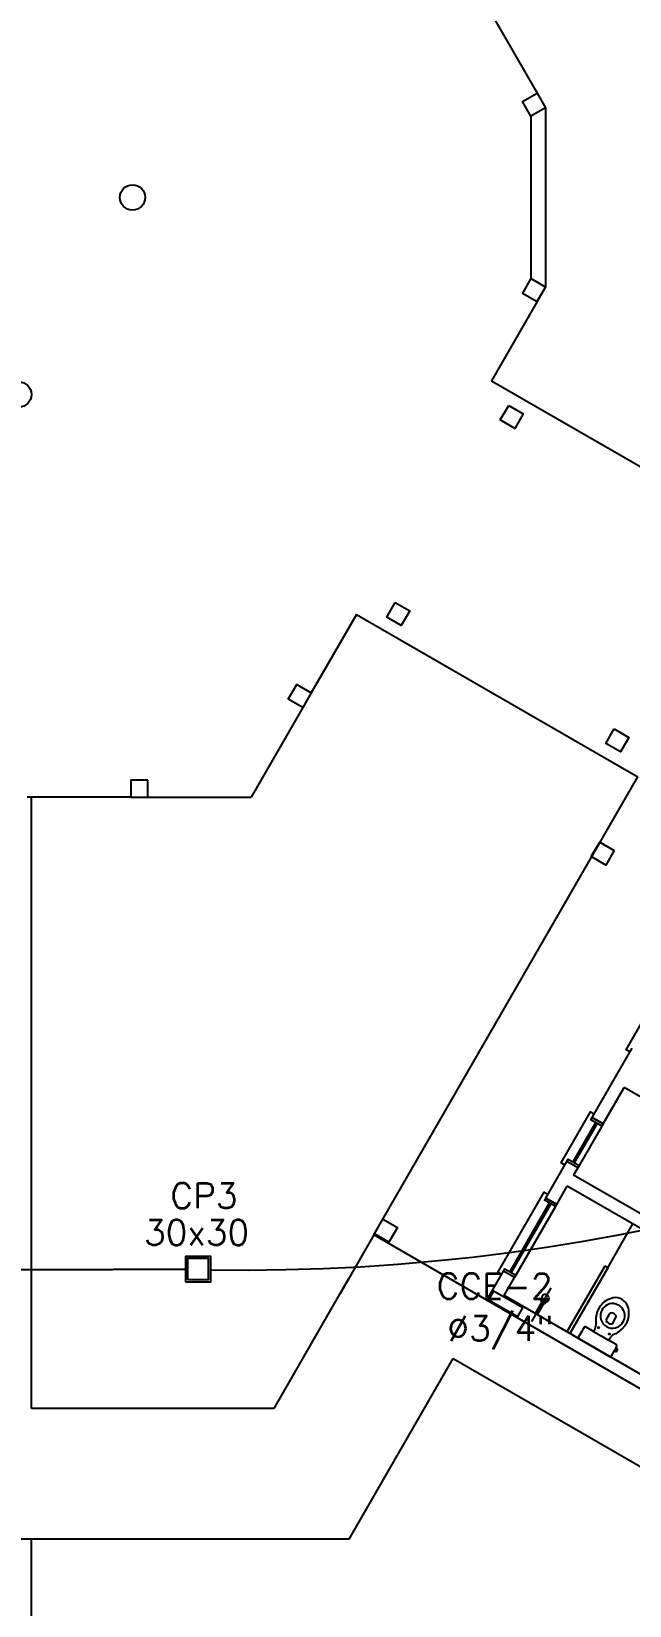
# Model space of a CAD drawing. Extents: x 175 to 700, y 53 to 250.
# Drawn here: x 332.66 to 339.76, y 89.74 to 108.41 of the extents above; entities that cross this region are included whole.
import ezdxf

# ---------------------------------------------------------------- set-up
doc = ezdxf.new("R2010")
doc.units = 0
doc.header["$LTSCALE"] = 2
doc.linetypes.add('TRACEJADO_P', pattern=[0.1875, 0.125, -0.0625])
for name, color, linetype in [('A-PARED', 5, 'CONTINUOUS'), ('A-PAREDE', 5, 'CONTINUOUS'), ('A-PILAR', 6, 'CONTINUOUS'), ('A-PISOS-NIVEL', 1, 'CONTINUOUS'), ('A-SOLEIRA', 1, 'CONTINUOUS'), ('ARQ-ESQ-VISTA1', 2, 'CONTINUOUS'), ('FONE', 4, 'CONTINUOUS')]:
    doc.layers.add(name, color=color, linetype=linetype)
doc.layers.add('P-SIMBOL', color=5, linetype='CONTINUOUS', lineweight=20)
doc.styles.add('TEXTO', font='romans.shx', dxfattribs={"height": 0.1})

msp = doc.modelspace()

# ---------------------------------------------------------------- linework, layer by layer
at = {"layer": 'A-PARED', "color": 251}
for points in [[(339.577, 98.696), (339.477, 98.523), (339.304, 98.623), (339.404, 98.796)], [(337.002, 94.222), (336.902, 94.049), (336.729, 94.149), (336.829, 94.322)]]:
    msp.add_lwpolyline(points, close=True, dxfattribs=at)
at = {"layer": 'A-PAREDE', "color": 251}
for p, q in [((339.313, 95.527), (339.787, 96.349)), ((339.443, 95.452), (339.692, 95.884)), ((341.685, 94.735), (339.692, 95.884)), ((339.443, 95.452), (339.313, 95.527)), ((338.763, 94.573), (339.013, 95.008)), ((339.143, 94.933), (339.013, 95.008)), ((339.143, 94.933), (339.093, 94.845)), ((338.893, 94.498), (339.018, 94.715)), ((341.01, 93.566), (339.018, 94.715)), ((341.085, 93.696), (339.093, 94.845)), ((338.893, 94.498), (338.763, 94.573)), ((338.063, 93.361), (338.263, 93.707)), ((342.178, 90.987), (338.063, 93.361))]:
    msp.add_line(p, q, dxfattribs=at)
for points in [[(338.586, 107.407), (338.486, 107.58), (338.66, 107.68), (338.76, 107.507)], [(338.586, 105.48), (338.486, 105.307), (338.66, 105.207), (338.76, 105.38)], [(338.323, 103.976), (338.496, 103.876), (338.396, 103.703), (338.223, 103.803)], [(336.975, 101.637), (337.148, 101.537), (337.048, 101.364), (336.875, 101.464)], [(335.707, 100.492), (335.807, 100.665), (335.98, 100.565), (335.88, 100.392)], [(335.707, 100.492), (335.807, 100.665), (335.98, 100.565), (335.88, 100.392)], [(339.577, 100.138), (339.751, 100.038), (339.651, 99.865), (339.477, 99.965)], [(334.038, 99.528), (333.838, 99.528), (333.838, 99.328), (334.038, 99.328)], [(334.038, 99.528), (333.838, 99.528), (333.838, 99.328), (334.038, 99.328)], [(338.49, 93.27), (338.144, 93.47), (338.084, 93.366), (338.43, 93.166)]]:
    msp.add_lwpolyline(points, close=True, dxfattribs=at)
for centre in [(333.858, 106.443), (332.508, 104.105)]:
    msp.add_circle(centre, 0.15, dxfattribs=at)
at = {"layer": 'A-PILAR', "color": 251}
for points in [[(338.586, 107.407), (338.486, 107.58), (338.66, 107.68), (338.76, 107.507)], [(338.586, 105.48), (338.486, 105.307), (338.66, 105.207), (338.76, 105.38)]]:
    msp.add_lwpolyline(points, close=True, dxfattribs=at)
at = {"layer": 'A-PISOS-NIVEL', "color": 251}
for p, q in [((335.98, 112.321), (338.66, 107.68)), ((338.586, 107.407), (338.586, 105.48)), ((338.76, 107.507), (338.76, 105.38)), ((338.66, 105.207), (338.118, 104.268)), ((338.118, 104.268), (341.455, 102.343)), ((336.518, 101.496), (335.98, 100.565)), ((336.518, 101.496), (339.856, 99.571)), ((335.88, 100.392), (335.266, 99.328)), ((336.721, 94.135), (339.856, 99.571)), ((332.658, 99.328), (332.608, 99.328)), ((332.658, 92.078), (332.658, 99.328)), ((333.838, 99.328), (332.658, 99.328)), ((334.038, 99.328), (335.266, 99.328)), ((336.721, 94.135), (336.321, 93.442)), ((338.063, 93.361), (336.721, 94.135)), ((336.422, 93.618), (335.534, 92.078)), ((336.428, 90.528), (337.663, 92.668)), ((337.663, 92.668), (346.128, 87.785)), ((335.534, 92.078), (332.658, 92.078)), ((332.658, 90.528), (329.658, 90.528)), ((332.658, 83.11), (332.658, 90.528)), ((336.428, 90.528), (332.658, 90.528))]:
    msp.add_line(p, q, dxfattribs=at)
at = {"layer": 'A-SOLEIRA', "color": 251}
msp.add_line((339.498, 93.746), (339.797, 94.265), dxfattribs=at)
at = {"layer": 'ARQ-ESQ-VISTA1', "color": 251}
for p, q in [((339.355, 95.469), (339.085, 95.001)), ((339.372, 95.459), (339.102, 94.992)), ((339.428, 95.426), (339.158, 94.959)), ((338.804, 94.515), (338.335, 93.701)), ((338.822, 94.505), (338.352, 93.691)), ((338.878, 94.472), (338.408, 93.658)), ((339.463, 93.766), (339.013, 92.986)), ((339.498, 93.746), (339.048, 92.966)), ((339.498, 93.746), (339.463, 93.766)), ((338.393, 93.632), (338.263, 93.707)), ((338.268, 93.416), (338.393, 93.632)), ((340.261, 92.266), (338.268, 93.416)), ((338.599, 93.109), (338.829, 93.508)), ((338.716, 93.396), (338.711, 93.362)), ((338.721, 93.351), (338.636, 93.203)), ((338.636, 93.203), (338.662, 93.188)), ((338.662, 93.188), (338.747, 93.336)), ((338.747, 93.336), (338.721, 93.351)), ((338.758, 93.327), (338.791, 93.355)), ((339.519, 93.2), (339.477, 93.126)), ((339.19, 92.989), (339.153, 92.926)), ((339.205, 93.015), (339.19, 92.989)), ((339.216, 93.035), (339.205, 93.015)), ((339.331, 92.99), (339.241, 93.042)), ((339.351, 93.031), (339.331, 92.99)), ((339.554, 93.082), (339.596, 93.155)), ((339.16, 92.901), (339.339, 92.798)), ((339.509, 92.887), (339.535, 92.925)), ((339.6, 92.835), (339.509, 92.887)), ((339.594, 92.79), (339.606, 92.81)), ((339.339, 92.798), (339.518, 92.695)), ((339.543, 92.701), (339.579, 92.764)), ((339.579, 92.764), (339.589, 92.759)), ((339.589, 92.759), (339.588, 92.756)), ((339.588, 92.756), (339.602, 92.748)), ((339.604, 92.785), (339.594, 92.79)), ((339.602, 92.748), (339.611, 92.764)), ((339.606, 92.787), (339.604, 92.785)), ((339.62, 92.779), (339.606, 92.787)), ((339.611, 92.764), (339.62, 92.779))]:
    msp.add_line(p, q, dxfattribs=at)
for points in [[(339.762, 96.306), (339.719, 96.331), (340.525, 97.729), (340.569, 97.704)], [(338.988, 94.964), (338.945, 94.989), (339.295, 95.596), (339.338, 95.571)], [(338.238, 93.664), (338.195, 93.689), (338.745, 94.642), (338.788, 94.617)], [(339.331, 92.99), (339.42, 92.939), (339.509, 92.887)], [(339.594, 92.79), (339.579, 92.764)], [(339.589, 92.759), (339.604, 92.785)]]:
    msp.add_lwpolyline(points, dxfattribs=at)
for points in [[(339.443, 95.452), (339.428, 95.426), (339.298, 95.501), (339.313, 95.527)], [(339.158, 94.959), (339.143, 94.933), (339.013, 95.008), (339.028, 95.034)], [(338.893, 94.498), (338.878, 94.472), (338.748, 94.547), (338.763, 94.573)], [(338.408, 93.658), (338.393, 93.632), (338.263, 93.707), (338.278, 93.733)]]:
    msp.add_lwpolyline(points, close=True, dxfattribs=at)
for centre in [(339.389, 93.035), (339.519, 92.96)]:
    msp.add_circle(centre, 0.0075, dxfattribs=at)
for centre, radius, start, end in [((338.729, 93.352), 0.021, 150.0228, 176.4528), ((338.729, 93.352), 0.021, 123.5928, 150.0228), ((338.751, 93.391), 0.0357, 150.0228, 171.433), ((338.732, 93.348), 0.0258, 99.8284, 123.5928), ((338.751, 93.391), 0.0357, 125.0377, 150.0228), ((338.732, 93.343), 0.0303, 79.0663, 99.8284), ((338.754, 93.387), 0.0407, 101.6563, 125.0377), ((338.731, 93.338), 0.0359, 60.0228, 79.0663), ((338.755, 93.383), 0.045, 80.236, 101.6563), ((338.731, 93.338), 0.0359, 40.9793, 60.0228), ((338.754, 93.377), 0.0505, 60.0228, 80.236), ((338.754, 93.377), 0.0505, 39.8096, 60.0228), ((338.767, 93.382), 0.0357, 310.5734, 330.0228), ((338.758, 93.381), 0.045, 18.3893, 39.8096), ((338.767, 93.382), 0.0357, 330.0228, 355.0079), ((338.762, 93.382), 0.0407, 355.0079, 18.3893), ((339.609, 93.147), 0.245, 100.6038, 123.0599), ((339.594, 93.239), 0.152, 60.1993, 101.4599), ((339.593, 93.239), 0.152, 18.5857, 59.8463), ((338.734, 93.352), 0.0258, 176.4528, 200.2172), ((338.738, 93.353), 0.0303, 200.2172, 214.247), ((338.741, 93.351), 0.0303, 265.7986, 279.8284), ((338.742, 93.347), 0.0258, 279.8284, 303.5928), ((338.745, 93.343), 0.021, 303.5928, 330.0228), ((338.736, 93.342), 0.0303, 20.2172, 40.9793), ((338.745, 93.343), 0.021, 330.0228, 356.4528), ((338.74, 93.343), 0.0258, 356.4528, 20.2172), ((339.63, 93.131), 0.272, 159.7048, 175.2352), ((339.596, 93.151), 0.233, 141.5696, 161.3401), ((339.553, 93.175), 0.142, 160.1277, 197.0371), ((339.609, 93.143), 0.248, 122.6074, 142.0789), ((339.565, 93.169), 0.155, 125.7383, 159.744), ((339.558, 93.171), 0.15, 85.1957, 124.0372), ((339.541, 93.186), 0.0256, 85.6705, 147.598), ((339.533, 93.134), 0.078, 37.4029, 82.6427), ((339.556, 93.17), 0.15, 60.7131, 84.4904), ((339.574, 93.167), 0.0256, 332.4476, 34.3751), ((339.553, 93.172), 0.15, 35.5552, 59.3325), ((339.552, 93.174), 0.15, 356.0084, 34.8499), ((339.503, 93.204), 0.248, 337.9667, 357.4382), ((339.506, 93.206), 0.245, 356.9857, 19.4418), ((339.232, 93.026), 0.0182, 60.596, 152.5459), ((339.149, 93.105), 0.215, 339.9769, 345.4295), ((339.626, 93.124), 0.269, 173.744, 187.933), ((339.209, 93.08), 0.151, 348.933, 2.8453), ((339.559, 93.177), 0.149, 197.2896, 239.648), ((339.539, 93.145), 0.0653, 197.0875, 282.9581), ((339.557, 93.178), 0.149, 240.3976, 282.756), ((339.478, 93.21), 0.269, 292.1126, 306.3016), ((339.558, 93.171), 0.142, 283.0085, 319.9179), ((339.482, 93.216), 0.272, 304.8104, 320.3408), ((339.547, 93.179), 0.155, 320.3016, 354.3073), ((339.516, 93.197), 0.233, 318.7054, 338.476), ((339.169, 92.917), 0.0179, 149.6157, 240.3624), ((339.7, 92.787), 0.215, 134.6161, 140.0687), ((339.648, 92.826), 0.151, 117.2003, 131.1126), ((339.59, 92.82), 0.0182, 327.4997, 59.4496), ((339.527, 92.71), 0.0179, 239.6832, 330.4299)]:
    msp.add_arc(centre, radius, start, end, dxfattribs=at)
at = {"layer": 'FONE'}
for points in [[(334.486, 93.58), (334.786, 93.58), (334.786, 93.88), (334.486, 93.88)], [(334.511, 93.605), (334.761, 93.605), (334.761, 93.855), (334.511, 93.855)]]:
    msp.add_lwpolyline(points, close=True, dxfattribs=at)
at = {"layer": 'FONE', "color": 6, "linetype": 'TRACEJADO_P', "ltscale": 30}
msp.add_arc((335.189, 117.628), 23.909, 269.035, 286.0812, dxfattribs=at)
msp.add_spline([(328.196, 93.708), (328.195, 93.708), (328.477, 93.709), (328.742, 93.71), (328.991, 93.711), (329.225, 93.712), (329.445, 93.713), (329.654, 93.713), (329.852, 93.714), (330.04, 93.715), (330.221, 93.715), (330.394, 93.716), (330.562, 93.716), (330.726, 93.717), (330.888, 93.718), (331.048, 93.718), (331.207, 93.719), (331.368, 93.719), (331.532, 93.72), (331.7, 93.72), (331.872, 93.721), (332.052, 93.722), (332.239, 93.722), (332.435, 93.723), (332.642, 93.724), (332.861, 93.724), (333.093, 93.725), (333.34, 93.726), (333.603, 93.727), (333.883, 93.728), (334.486, 93.73)], degree=3, dxfattribs=at)
at = {"layer": 'P-SIMBOL'}
msp.add_line((334.486, 93.862), (334.486, 93.597), dxfattribs=at)

# ---------------------------------------------------------------- texts
at = {"layer": 'FONE', "style": 'TEXTO'}
for s, p in [('CP3', (334.307, 94.451, 6)), ('30x30', (333.995, 94.014, 6)), ('CCE-2', (337.469, 93.379, 6)), ('%%C3/4"', (337.595, 92.877, 6))]:
    msp.add_text(s, height=0.3, dxfattribs=at).set_placement(p)

doc.saveas('drawing.dxf')
